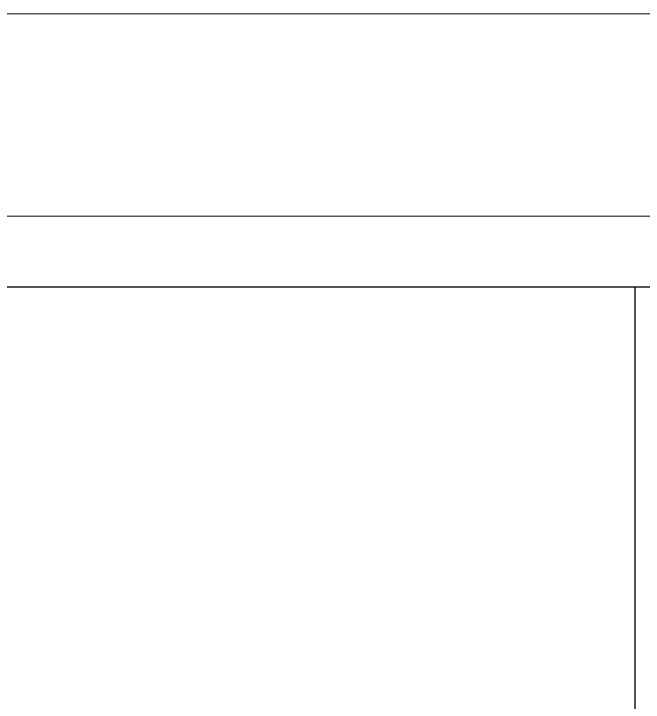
# Model space of a CAD drawing. Header units: centimetres. Extents: x -3207095 to 15275363, y -32656 to 4798027.
# Drawn here: x 710241.8 to 710381.8, y 4438304.7 to 4438457.9 of the extents above; entities that cross this region are included whole.
import ezdxf

# ---------------------------------------------------------------- set-up
doc = ezdxf.new("R2010")
doc.units = ezdxf.units.CM
doc.layers.add('a_duvar_alcipan', color=2, linetype='Continuous')
doc.layers.add('a_zemin_kaplama', color=30, linetype='Continuous')
doc.layers.add('iç duvar', color=7, linetype='Continuous', lineweight=50)

msp = doc.modelspace()

# ---------------------------------------------------------------- linework, layer by layer
at = {"layer": 'a_duvar_alcipan'}
msp.add_line((710379.93, 4438397.14), (710379.93, 4437887.89), dxfattribs=at)
at = {"layer": 'a_zemin_kaplama'}
msp.add_line((709884.93, 4438397.14), (711174.93, 4438397.14), dxfattribs=at)
at = {"layer": 'iç duvar', "color": 7, "lineweight": 18}
for p, q in [((709608.65, 4438457.89), (711174.93, 4438457.89)), ((709608.65, 4438412.89), (711174.93, 4438412.89))]:
    msp.add_line(p, q, dxfattribs=at)
msp.add_lwpolyline([(709608.65, 4438457.89), (711174.93, 4438457.89), (711174.93, 4438412.89), (709608.65, 4438412.89)], dxfattribs=at)

doc.saveas('drawing.dxf')
